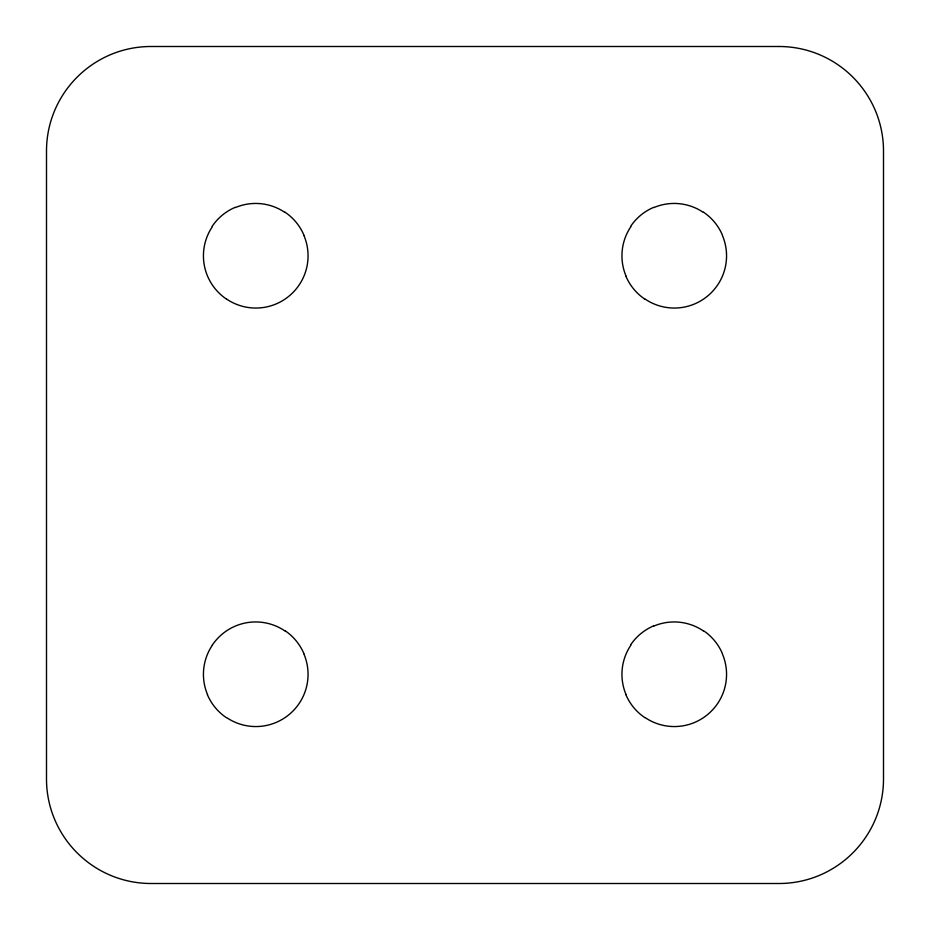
<?xml version="1.0" encoding="UTF-8"?>
<svg xmlns="http://www.w3.org/2000/svg" width="930" height="930" viewBox="0 0 930 930"><rect width="100%" height="100%" fill="white"/><g stroke="black" fill="none" stroke-linecap="round" stroke-linejoin="round"><path stroke-width="1.4" d="M722.447 654.069A52.092 52.092 0 0 1 717.635 703.499A52.452 52.452 0 0 1 694.617 722.447A52.092 52.092 0 0 1 645.176 717.635M644.804 717.623A52.452 52.452 0 0 1 625.855 694.617M630.68 644.804A52.452 52.452 0 0 1 653.697 625.855M703.499 630.68A52.452 52.452 0 0 1 722.447 653.697M626.053 694.617A52.092 52.092 0 0 1 630.877 645.176M653.895 626.053A52.092 52.092 0 0 1 703.324 630.877M722.447 235.557A52.092 52.092 0 0 1 717.623 284.999A52.452 52.452 0 0 1 694.605 303.947A52.092 52.092 0 0 1 645.176 299.123M644.804 299.123A52.452 52.452 0 0 1 625.855 276.105M630.668 226.304A52.452 52.452 0 0 1 653.685 207.355M703.487 212.18A52.452 52.452 0 0 1 722.447 235.185M626.053 276.105A52.092 52.092 0 0 1 630.865 226.676M653.883 207.553A52.092 52.092 0 0 1 703.312 212.366M303.947 654.069A52.092 52.092 0 0 1 299.135 703.499A52.452 52.452 0 0 1 276.117 722.447A52.092 52.092 0 0 1 226.688 717.635M226.316 717.635A52.452 52.452 0 0 1 207.367 694.629M284.999 630.68A52.452 52.452 0 0 1 303.947 653.697M207.541 694.617A52.068 52.068 0 0 1 212.366 645.176M212.366 645.002A52.464 52.464 0 0 1 235.395 626.053A52.103 52.103 0 0 1 284.836 630.877M303.947 235.557A52.092 52.092 0 0 1 299.135 284.999A52.452 52.452 0 0 1 276.117 303.947A52.092 52.092 0 0 1 226.688 299.123M212.191 226.292A52.452 52.452 0 0 1 235.197 207.344M284.999 212.18A52.452 52.452 0 0 1 303.947 235.185M226.502 299.123A52.464 52.464 0 0 1 207.541 276.105A52.068 52.068 0 0 1 212.366 226.664M235.395 207.553A52.103 52.103 0 0 1 284.836 212.377M778.887 46.5L151.113 46.5A104.16 104.16 0 0 0 110.391 54.719A104.927 104.927 0 0 0 64.368 92.628A104.16 104.16 0 0 0 46.5 151.113L46.5 778.887A104.16 104.16 0 0 0 54.719 819.597A104.927 104.927 0 0 0 92.628 865.632A104.16 104.16 0 0 0 151.113 883.5L778.887 883.5A104.16 104.16 0 0 0 819.597 875.281A104.939 104.939 0 0 0 865.632 837.372A104.16 104.16 0 0 0 883.5 778.887L883.5 151.113A104.16 104.16 0 0 0 875.281 110.403A104.939 104.939 0 0 0 837.372 64.368A104.16 104.16 0 0 0 778.887 46.5"/></g></svg>
